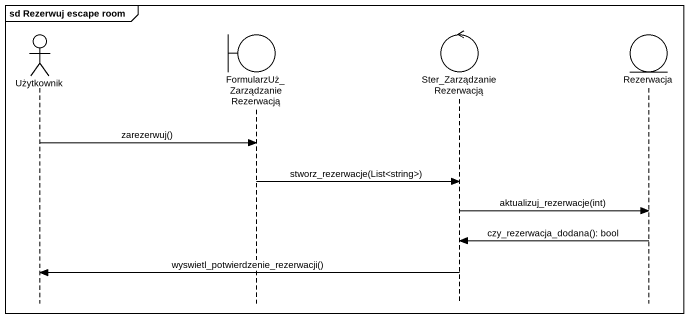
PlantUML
@startuml
mainframe sd Rezerwuj escape room
hide footbox
actor Użytkownik
boundary "FormularzUż_ZarządzanieRezerwacją" as FormularzUż
control Ster_ZarządzanieRezerwacją
entity Rezerwacja

Użytkownik -> FormularzUż : zarezerwuj()
FormularzUż -> Ster_ZarządzanieRezerwacją : stworz_rezerwacje(List<string>)
Ster_ZarządzanieRezerwacją -> Rezerwacja : aktualizuj_rezerwacje(int)
Rezerwacja -> Ster_ZarządzanieRezerwacją : czy_rezerwacja_dodana(): bool
Ster_ZarządzanieRezerwacją -> Użytkownik : wyswietl_potwierdzenie_rezerwacji()
@enduml
